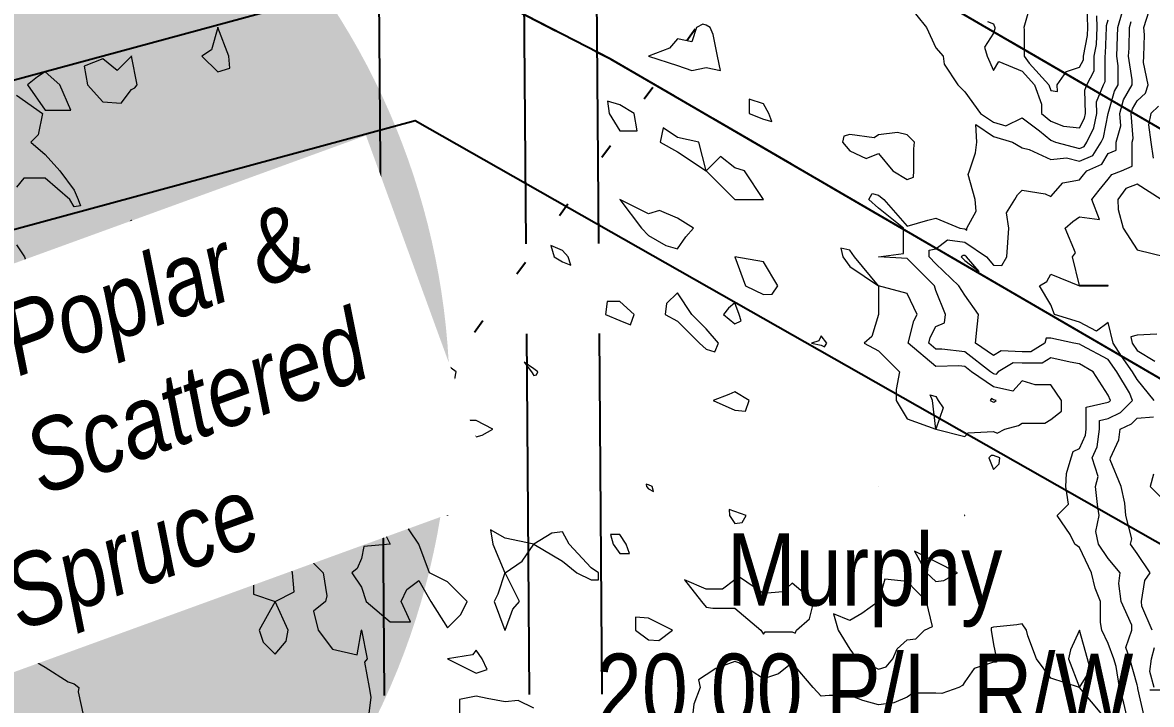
# Model space of a CAD drawing. Extents: x 532589 to 538856, y 6045658 to 6049082.
# Drawn here: x 534126.9 to 534283.3, y 6047185 to 6047279.6 of the extents above; entities that cross this region are included whole.
import ezdxf

# ---------------------------------------------------------------- set-up
doc = ezdxf.new("R2010")
doc.units = 0
doc.header["$LTSCALE"] = 5
doc.header["$PDSIZE"] = 0.5
for name, pattern in [('foc-ACCESSROAD', [3.75, 2.5, -1.25]), ('foc-TOPO', [1, 0.2, -0.8]), ('foc-UNSURVEYED', [12.5, 10, -2.5])]:
    doc.linetypes.add(name, pattern=pattern)
doc.layers.get('Defpoints').update_dxf_attribs({"color": 9})
for name, color, linetype in [('C-RW', 13, 'Continuous'), ('F-AR', 190, 'foc-ACCESSROAD'), ('F-RW', 190, 'Continuous'), ('L-USEC', 7, 'foc-UNSURVEYED'), ('P-BUFFER-H 30m', 51, 'Continuous'), ('T-BUSH-T', 110, 'Continuous'), ('T-VEGETATION CHANGE', 104, 'foc-TOPO')]:
    doc.layers.add(name, color=color, linetype=linetype)
doc.layers.add('C-RW-T', color=13, linetype='Continuous', lineweight=9)
doc.layers.add('C-TOPO-MAJR', color=7, linetype='Continuous', lineweight=15, true_color=0xd3aa5f)
doc.layers.add('C-TOPO-MINR', color=7, linetype='Continuous', lineweight=13, true_color=0xe9d5af)
doc.styles.add('80CG', font='ARIALN.TTF', dxfattribs={"height": 10})
doc.styles.add('80LS', font='ARIALNI.TTF', dxfattribs={"height": 10})
doc.dimstyles.new('Compass 5 000', dxfattribs={"dimscale": 5, "dimtxt": 9, "dimasz": 2, "dimexe": 0.2, "dimexo": 0.0625, "dimgap": 0.5, "dimtad": 0, "dimtih": 1, "dimtoh": 1, "dimzin": 0, "dimdsep": 46, "dimtxsty": '80CG', "dimcen": 0.1, "dimse1": 1, "dimse2": 1, "dimclrd": 256, "dimclrt": 256, "dimaunit": 1, "dimadec": 4, "dimazin": 0, "dimtfac": 0.06, "dimtofl": 0, "dimtmove": 0, "dimatfit": 1, "dimfxl": 0.2, "dimtolj": 1, "dimtzin": 0, "dimlwd": -1, "dimarcsym": 0})

# ---------------------------------------------------------------- blocks, each defined once
blk = doc.blocks.new('*D550')
at = {"layer": 'C-RW-T', "transparency": 16777216}
for p, q in [((534339.9, 6047267.4), (534344.93, 6047276.05)), ((534319.78, 6047232.82), (534293.12, 6047186.99)), ((534293.12, 6047186.99), (534283.12, 6047186.99))]:
    blk.add_line(p, q, dxfattribs=at)
for points in [[(534338.46, 6047268.24), (534341.34, 6047266.57), (534334.87, 6047258.76)], [(534318.34, 6047233.66), (534321.22, 6047231.99), (534324.81, 6047241.47)]]:
    blk.add_solid(points, dxfattribs=at)
at = {"layer": 'Defpoints', "color": 0, "transparency": 16777216}
for p in [(534309.05, 6047273.78), (534298.99, 6047256.49), (534324.81, 6047241.47)]:
    blk.add_point(p, dxfattribs=at)
at = {"layer": 'C-RW-T', "transparency": 16777216, "insert": (534243.58, 6047186.99), "char_height": 10, "attachment_point": 5, "style": '80CG'}
blk.add_mtext('\\A1;Murphy\\P20.00 P/L R/W\\PPLA 210458', dxfattribs=at)

msp = doc.modelspace()

# ---------------------------------------------------------------- hatches: boundary and pattern name
at = {"layer": 'P-BUFFER-H 30m'}
h = msp.add_hatch(color=256, dxfattribs=at)
h.dxf.hatch_style = 1
edge = h.paths.add_edge_path()
edge.add_line((533962.39, 6047413.291), (534135.818, 6047313.884))
edge.add_arc((534086.114, 6047227.17), 99.949, -29.1674, 60.17902, ccw=False)
edge.add_line((534173.389, 6047178.458), (534124.675, 6047091.178))
edge.add_arc((534037.4, 6047139.889), 99.949, 240.19293, 330.8326, ccw=False)
edge.add_line((533987.717, 6047053.163), (533814.265, 6047152.528))
edge.add_arc((533863.948, 6047239.254), 99.949, 150.83228, 240.19293, ccw=False)
edge.add_line((533776.673, 6047287.966), (533825.411, 6047375.289))
edge.add_arc((533912.686, 6047326.577), 99.949, 60.17902, 150.83228, ccw=False)

# ---------------------------------------------------------------- linework, layer by layer
at = {"layer": 'C-RW'}
msp.add_lwpolyline([(534361.025, 6047220.519), (534358.589, 6047221.816), (534222.883, 6047300.77), (534206.265, 6047309.362), (534175.987, 6047325.015), (534143.876, 6047341.616), (534136.503, 6047345.427), (534096.277, 6047369.613)], dxfattribs=at)
at = {"layer": 'C-TOPO-MAJR', "color": 9, "true_color": 0xbfbfbf, "flags": 128}
for points, elevation in [([(534260.628, 6047279.735), (534261.425, 6047279.435), (534261.625, 6047278.937), (534261.625, 6047278.738), (534261.425, 6047278.14), (534260.201, 6047276.18), (534260.541, 6047274.956), (534261.425, 6047272.965), (534262.184, 6047274.197), (534265.407, 6047272.854), (534267.099, 6047270.974), (534268.114, 6047268.267), (534268.114, 6047266.992), (534269.389, 6047265.93), (534271.159, 6047265.222), (534273.37, 6047265.001), (534274.034, 6047266.329), (534274.167, 6047266.992), (534274.102, 6047270.242), (534274.394, 6047270.974), (534275.399, 6047272.927), (534275.399, 6047274.956), (534275.734, 6047276.573), (534275.811, 6047278.937), (534275.759, 6047280.53)], 860), ([(534284.32, 6047267.988), (534283.23, 6047266.992), (534282.926, 6047265.4), (534283.256, 6047263.011), (534283.564, 6047260.781)], 859), ([(534284.686, 6047255.047), (534281.334, 6047257.171), (534279.78, 6047256.601), (534278.68, 6047255.047), (534278.737, 6047253.662), (534279.407, 6047251.066), (534281.334, 6047248.079), (534285.315, 6047247.084)], 859), ([(534284.058, 6047236.396), (534281.334, 6047236.245), (534280.468, 6047236.004), (534280.67, 6047235.139), (534281.334, 6047234.091), (534283.821, 6047232.652)], 859), ([(534261.591, 6047227.01), (534261.824, 6047227.176), (534261.425, 6047227.266), (534261.141, 6047227.46), (534260.983, 6047227.176), (534261.425, 6047226.966), (534261.591, 6047227.01)], 860), ([(534283.609, 6047216.937), (534283.143, 6047215.231), (534285.315, 6047213.059)], 859)]:
    msp.add_lwpolyline(points, dxfattribs=dict(at, elevation=elevation))
at = {"layer": 'C-TOPO-MINR', "color": 254, "true_color": 0xd9d9d9, "flags": 128}
for points, elevation in [([(534249.48, 6047282.255), (534252.135, 6047278.937), (534253.462, 6047276.092), (534254.457, 6047274.956), (534254.599, 6047273.819), (534256.496, 6047270.974), (534257.444, 6047269.979), (534259.656, 6047266.992), (534261.425, 6047265.798), (534263.132, 6047265.286), (534265.407, 6047266.363), (534267.798, 6047264.601), (534269.389, 6047263.276), (534270.051, 6047263.011), (534273.37, 6047262.126), (534273.983, 6047262.398), (534274.366, 6047263.011), (534275.361, 6047265.001), (534275.759, 6047266.992), (534275.727, 6047268.617), (534276.669, 6047270.974), (534276.901, 6047271.425), (534276.901, 6047274.956), (534276.979, 6047275.329), (534277.095, 6047278.937), (534277.087, 6047279.203), (534277.352, 6047279.999)], 859.8), ([(534279.912, 6047183.377), (534279.524, 6047185.187), (534278.893, 6047187.359), (534278.424, 6047190.269), (534278.126, 6047191.341), (534277.352, 6047193.484), (534276.433, 6047195.322), (534276.266, 6047196.408), (534276.266, 6047199.304), (534275.514, 6047201.142), (534275.01, 6047203.286), (534273.37, 6047206.771), (534272.709, 6047207.267), (534272.045, 6047208.592), (534270.274, 6047211.249), (534271.823, 6047212.797), (534271.475, 6047215.231), (534271.56, 6047217.041), (534272.199, 6047219.212), (534272.465, 6047220.117), (534273.37, 6047220.54), (534274.183, 6047222.381), (534274.296, 6047223.194), (534274.296, 6047226.25), (534277.352, 6047226.948), (534277.505, 6047227.023), (534277.658, 6047227.176), (534277.352, 6047227.899), (534275.244, 6047231.157), (534273.37, 6047232.256), (534272.043, 6047232.484), (534269.389, 6047233.084), (534268.194, 6047232.352), (534265.407, 6047232.352), (534264.163, 6047232.402), (534262.089, 6047231.157), (534261.777, 6047230.806), (534261.425, 6047230.886), (534261.027, 6047231.157), (534257.444, 6047233.914), (534254.282, 6047234.319), (534253.462, 6047234.295), (534252.467, 6047235.139), (534252.666, 6047235.935), (534253.462, 6047237.461), (534254.633, 6047237.949), (534254.79, 6047239.121), (534253.462, 6047242.44), (534253.241, 6047243.102), (534249.48, 6047246.863), (534245.499, 6047247.083), (534245.499, 6047247.083), (534245.498, 6047247.084), (534245.497, 6047247.085), (534245.499, 6047247.085), (534248.984, 6047247.581), (534248.984, 6047251.066), (534245.499, 6047253.853), (534244.171, 6047255.047), (534244.646, 6047255.9), (534245.499, 6047255.644), (534246.245, 6047255.047), (534249.48, 6047251.349), (534252.356, 6047252.172), (534253.462, 6047252.488), (534256.781, 6047251.066), (534257.444, 6047250.973), (534257.728, 6047250.782), (534257.75, 6047251.066), (534259.036, 6047253.455), (534258.892, 6047255.047), (534257.941, 6047258.531), (534258.107, 6047259.029), (534258.936, 6047261.518), (534259.15, 6047263.011), (534258.976, 6047265.46), (534261.425, 6047263.807), (534264.079, 6047263.011), (534265.407, 6047262.214), (534266.403, 6047262.015), (534269.389, 6047260.622), (534271.561, 6047260.839), (534273.37, 6047260.356), (534275.208, 6047261.173), (534276.357, 6047263.011), (534276.688, 6047263.674), (534277.352, 6047266.992), (534277.352, 6047266.992), (534277.352, 6047266.993), (534278.223, 6047270.103), (534278.712, 6047270.974), (534278.712, 6047273.596), (534278.513, 6047274.956), (534278.626, 6047277.663), (534278.652, 6047278.937), (534279.281, 6047280.99)], 859.6), ([(534266.493, 6047281.833), (534265.641, 6047278.937), (534265.691, 6047278.653), (534265.691, 6047274.956), (534266.403, 6047273.96), (534269.09, 6047270.974), (534269.389, 6047270.178), (534270.307, 6047270.056), (534270.242, 6047270.974), (534271.546, 6047272.798), (534273.37, 6047273.407), (534273.896, 6047274.43), (534273.896, 6047274.956), (534274.49, 6047277.817), (534274.526, 6047278.937), (534274.432, 6047281.857)], 860.2), ([(534283.693, 6047227.176), (534281.334, 6047230.071), (534280.688, 6047231.157), (534279.162, 6047233.329), (534278.016, 6047235.139), (534277.352, 6047237.983), (534275.693, 6047236.798), (534273.37, 6047238.049), (534269.887, 6047239.121), (534269.389, 6047240.449), (534267.795, 6047243.102), (534268.82, 6047243.671), (534269.389, 6047244.696), (534273.368, 6047243.102), (534273.37, 6047243.102), (534273.373, 6047243.1), (534277.352, 6047243.1), (534277.353, 6047243.102), (534277.353, 6047243.102), (534277.352, 6047243.103), (534277.347, 6047243.107), (534273.37, 6047243.107), (534272.375, 6047247.084), (534272.802, 6047247.653), (534271.38, 6047251.066), (534272.415, 6047252.021), (534273.37, 6047252.658), (534276.126, 6047252.291), (534275.077, 6047255.047), (534276.061, 6047256.338), (534277.352, 6047257.858), (534277.838, 6047258.543), (534279.162, 6047259.029), (534280.67, 6047259.692), (534280.67, 6047263.011), (534280.814, 6047263.53), (534280.537, 6047266.992), (534280.711, 6047267.615), (534281.334, 6047268.724), (534282.51, 6047269.797), (534282.856, 6047270.974), (534282.219, 6047274.071), (534282.253, 6047274.956), (534282.366, 6047277.905), (534282.263, 6047278.937), (534283.026, 6047281.227)], 859.2), ([(534222.176, 6047278.937), (534221.609, 6047279.221), (534221.167, 6047279.379), (534220.284, 6047278.937), (534219.619, 6047276.946), (534217.627, 6047277.345), (534216.541, 6047276.041), (534213.645, 6047274.957), (534213.644, 6047274.957), (534213.644, 6047274.956), (534213.645, 6047274.955), (534213.647, 6047274.954), (534217.627, 6047273.628), (534219.618, 6047272.965), (534221.609, 6047273.364), (534223.599, 6047272.965), (534223.2, 6047274.956), (534222.602, 6047277.944), (534222.176, 6047278.937)], 859.6), ([(534282.305, 6047183.377), (534281.458, 6047187.235), (534281.447, 6047187.359), (534281.334, 6047187.756), (534280.338, 6047191.341), (534279.775, 6047192.899), (534280.631, 6047195.322), (534280.631, 6047196.025), (534279.15, 6047199.304), (534278.827, 6047201.811), (534279.011, 6047203.286), (534277.352, 6047205.276), (534275.979, 6047207.267), (534275.621, 6047208.998), (534276.095, 6047211.249), (534275.859, 6047212.742), (534275.583, 6047215.231), (534275.967, 6047216.616), (534275.127, 6047219.212), (534275.808, 6047220.756), (534276.148, 6047223.194), (534276.148, 6047224.398), (534277.352, 6047224.673), (534279.036, 6047225.491), (534280.721, 6047227.176), (534280.272, 6047228.238), (534278.536, 6047231.157), (534277.352, 6047232.842), (534273.702, 6047234.808), (534273.37, 6047235.002), (534272.575, 6047235.139), (534269.389, 6047235.831), (534268.725, 6047235.803), (534268.55, 6047235.139), (534266.602, 6047233.944), (534265.407, 6047233.944), (534262.504, 6047234.061), (534261.425, 6047233.414), (534258.96, 6047235.139), (534259.175, 6047237.389), (534259.34, 6047239.121), (534257.444, 6047241.775), (534256.614, 6047243.102), (534253.462, 6047246.129), (534252.507, 6047247.084), (534252.507, 6047248.039), (534253.462, 6047248.221), (534255.076, 6047249.452), (534257.444, 6047249.121), (534260.465, 6047247.084), (534261.425, 6047245.97), (534262.586, 6047245.923), (534263.283, 6047247.084), (534263.416, 6047249.075), (534263.549, 6047251.066), (534263.264, 6047253.209), (534264.412, 6047255.047), (534264.744, 6047255.711), (534265.407, 6047256.374), (534268.593, 6047255.843), (534269.389, 6047255.489), (534271.065, 6047257.353), (534273.37, 6047257.785), (534273.909, 6047258.491), (534274.366, 6047259.029), (534276.433, 6047259.948), (534277.352, 6047261.418), (534278.458, 6047261.905), (534278.458, 6047263.011), (534279.083, 6047265.261), (534278.945, 6047266.992), (534279.467, 6047268.859), (534280.654, 6047270.974), (534280.654, 6047271.654), (534280.172, 6047274.956), (534280.219, 6047276.07), (534280.277, 6047278.937), (534280.525, 6047279.746)], 859.4), ([(534153.922, 6047278.936), (534153.925, 6047278.937), (534153.92, 6047278.939), (534153.919, 6047278.939), (534153.92, 6047278.937), (534153.055, 6047275.821), (534151.709, 6047274.956), (534153.92, 6047272.744), (534155.58, 6047273.296), (534155.452, 6047274.956), (534153.922, 6047278.936)], 859.6), ([(534141.978, 6047274.953), (534141.98, 6047274.956), (534141.975, 6047274.965), (534141.975, 6047274.956), (534141.966, 6047274.956), (534139.986, 6047272.964), (534137.994, 6047274.558), (534135.435, 6047273.533), (534135.886, 6047270.974), (534137.994, 6047268.585), (534140.553, 6047268.415), (534141.975, 6047270.312), (534142.417, 6047270.533), (534142.77, 6047270.974), (534141.978, 6047274.953)], 859.6), ([(534132.021, 6047270.974), (534130.03, 6047272.743), (534128.932, 6047272.072), (534127.581, 6047270.974), (534130.03, 6047267.434), (534133.57, 6047267.434), (534132.021, 6047270.974)], 859.6), ([(534126.049, 6047269.551), (534129.633, 6047266.992), (534129.035, 6047264.006), (534128.039, 6047263.011), (534130.03, 6047261.304), (534132.021, 6047259.029), (534134.012, 6047256.373), (534134.581, 6047255.047), (534134.897, 6047254.163), (534134.012, 6047254.052), (534133.444, 6047255.047), (534130.03, 6047258.033), (534127.044, 6047258.033), (534126.049, 6047256.754)], 859.6), ([(534209.664, 6047268.187), (534207.957, 6047268.699), (534208.17, 6047266.992), (534209.664, 6047264.601), (534212.055, 6047264.601), (534211.656, 6047266.992), (534209.664, 6047268.187)], 859.8), ([(534230.295, 6047266.992), (534229.572, 6047268.318), (534227.582, 6047268.982), (534227.582, 6047266.992), (534229.572, 6047266.196), (534230.709, 6047265.856), (534230.295, 6047266.992)], 859.6), ([(534220.612, 6047263.011), (534217.627, 6047263.64), (534215.635, 6047265.003), (534215.236, 6047263.011), (534217.627, 6047261.683), (534221.607, 6047259.031), (534220.612, 6047263.011)], 859.8), ([(534250.4, 6047262.091), (534250.476, 6047263.011), (534249.48, 6047264.007), (534248.153, 6047264.338), (534245.499, 6047264.006), (534244.886, 6047263.623), (534241.517, 6047264.073), (534240.678, 6047263.849), (534240.521, 6047263.011), (534241.517, 6047261.785), (534243.794, 6047260.734), (534245.499, 6047261.417), (534247.488, 6047259.029), (534249.48, 6047257.834), (534250.334, 6047258.175), (534250.4, 6047259.029), (534250.4, 6047262.091)], 859.8), ([(534226.919, 6047259.029), (534225.59, 6047259.427), (534223.602, 6047261.017), (534221.614, 6047259.029), (534225.59, 6047255.052), (534229.567, 6047255.052), (534226.919, 6047259.029)], 859.8), ([(534217.627, 6047252.487), (534215.138, 6047253.554), (534213.645, 6047253.058), (534209.665, 6047255.046), (534212.649, 6047251.066), (534213.645, 6047250.07), (534216.036, 6047248.675), (534217.627, 6047248.221), (534218.798, 6047249.895), (534219.839, 6047251.066), (534217.627, 6047252.487)], 859.8), ([(534142.86, 6047251.066), (534141.975, 6047252.202), (534141.407, 6047251.634), (534141.091, 6047251.066), (534141.975, 6047250.27), (534142.971, 6047250.07), (534142.86, 6047251.066)], 859.6), ([(534126.049, 6047248.79), (534127.135, 6047247.084), (534127.755, 6047245.378), (534127.755, 6047243.102), (534127.541, 6047241.61), (534128.22, 6047239.121), (534130.03, 6047235.801), (534130.598, 6047235.139), (534130.692, 6047234.477), (534130.03, 6047234.642), (534126.05, 6047235.138)], 859.6), ([(534202.497, 6047247.084), (534201.7, 6047247.969), (534200.107, 6047248.678), (534200.563, 6047247.084), (534201.7, 6047246.42), (534202.838, 6047245.946), (534202.497, 6047247.084)], 859.8), ([(534242.181, 6047247.084), (534241.517, 6047248.021), (534240.291, 6047248.31), (534240.58, 6047247.084), (534241.517, 6047245.756), (534245.498, 6047243.103), (534242.181, 6047247.084)], 859.8), ([(534230.743, 6047241.932), (534231.562, 6047243.102), (534229.572, 6047246.419), (534225.591, 6047247.083), (534227.083, 6047243.102), (534229.572, 6047241.858), (534230.743, 6047241.932)], 859.8), ([(534257.718, 6047247.084), (534257.444, 6047247.269), (534257.228, 6047247.299), (534256.946, 6047247.084), (534257.444, 6047246.615), (534259.436, 6047245.091), (534257.718, 6047247.084)], 859.2), ([(534270.882, 6047225.683), (534270.882, 6047227.176), (534269.389, 6047229.347), (534267.217, 6047229.347), (534265.407, 6047229.913), (534264.119, 6047228.464), (534261.425, 6047229.076), (534258.373, 6047231.157), (534257.444, 6047231.872), (534256.624, 6047231.977), (534253.462, 6047231.881), (534249.623, 6047235.139), (534250.391, 6047238.21), (534250.866, 6047239.121), (534249.48, 6047242.017), (534245.499, 6047243.102), (534245.499, 6047239.121), (534245.504, 6047239.116), (534245.499, 6047239.119), (534244.561, 6047236.076), (534243.507, 6047235.139), (534245.499, 6047234.077), (534248.418, 6047231.157), (534247.932, 6047228.724), (534247.932, 6047227.176), (534249.48, 6047224.642), (534253.461, 6047223.195), (534252.963, 6047227.176), (534252.665, 6047227.973), (534253.462, 6047227.746), (534253.769, 6047227.176), (534254.459, 6047226.179), (534253.464, 6047223.194), (534257.444, 6047222.198), (534257.922, 6047222.716), (534261.425, 6047222.862), (534261.956, 6047222.663), (534263.019, 6047223.194), (534264.91, 6047223.691), (534265.407, 6047224.047), (534268.536, 6047224.047), (534269.389, 6047224.521), (534270.882, 6047225.683)], 859.8), ([(534222.803, 6047233.944), (534223.316, 6047235.139), (534221.609, 6047237.131), (534219.619, 6047239.121), (534217.627, 6047242.106), (534216.133, 6047240.614), (534215.92, 6047239.121), (534217.627, 6047238.201), (534220.689, 6047235.139), (534221.609, 6047234.285), (534222.803, 6047233.944)], 859.8), ([(534162.68, 6047238.324), (534163.212, 6047239.121), (534161.884, 6047240.116), (534161.087, 6047239.121), (534160.556, 6047237.793), (534161.884, 6047237.793), (534162.68, 6047238.324)], 859.8), ([(534209.664, 6047240.891), (534207.893, 6047240.891), (534207.672, 6047239.121), (534209.664, 6047238.282), (534211.112, 6047237.672), (534211.655, 6047239.121), (534209.664, 6047240.891)], 859.8), ([(534226.203, 6047239.121), (534225.59, 6047240.714), (534224.706, 6047240.005), (534223.997, 6047239.121), (534225.59, 6047237.793), (534226.475, 6047238.236), (534226.203, 6047239.121)], 859.8), ([(534238.033, 6047234.641), (534238.332, 6047235.139), (534237.535, 6047236.135), (534237.229, 6047235.445), (534236.207, 6047235.139), (534237.535, 6047234.855), (534238.033, 6047234.641)], 859.8), ([(534186.77, 6047230.161), (534186.969, 6047231.157), (534185.774, 6047232.011), (534184.446, 6047232.485), (534181.792, 6047232.485), (534180.873, 6047232.077), (534178.807, 6047231.157), (534181.792, 6047230.238), (534182.788, 6047230.161), (534185.774, 6047230.161), (534186.77, 6047230.161)], 859.8), ([(534198.117, 6047230.759), (534198.287, 6047231.157), (534197.719, 6047231.555), (534196.39, 6047232.486), (534197.387, 6047231.157), (534197.719, 6047230.66), (534198.117, 6047230.759)], 859.8), ([(534146.526, 6047230.589), (534147.285, 6047231.157), (534145.957, 6047231.378), (534145.708, 6047231.406), (534145.625, 6047231.157), (534145.957, 6047230.795), (534146.526, 6047230.589)], 859.8), ([(534126.049, 6047223.857), (534129.112, 6047224.113), (534129.367, 6047227.176), (534128.439, 6047228.767), (534130.03, 6047228.06), (534134.011, 6047227.177), (534134.012, 6047227.178), (534134.013, 6047227.176), (534134.022, 6047227.166), (534134.012, 6047227.175), (534130.599, 6047226.607), (534130.827, 6047223.194), (534134.012, 6047220.009), (534136.999, 6047219.212), (534137.994, 6047218.715), (534138.355, 6047218.851), (534141.975, 6047218.293), (534143.17, 6047218.017), (534145.957, 6047217.221), (534148.744, 6047215.231), (534149.939, 6047212.242), (534150.932, 6047211.249), (534153.92, 6047209.922), (534155.912, 6047209.258), (534157.902, 6047210.254), (534159.894, 6047211.249), (534161.884, 6047211.533), (534163.209, 6047211.249), (534163.209, 6047209.924), (534161.884, 6047210.256), (534159.893, 6047207.267), (534159.494, 6047204.877), (534158.897, 6047203.286), (534158.897, 6047200.299), (534161.884, 6047199.306), (534164.538, 6047200.631), (534164.272, 6047203.286), (534163.59, 6047205.561), (534165.865, 6047205.94), (534168.52, 6047203.286), (534169.052, 6047200.099), (534168.853, 6047199.304), (534167.193, 6047197.977), (534167.857, 6047195.322), (534169.847, 6047192.668), (534173.261, 6047191.908), (534173.827, 6047195.322), (534173.819, 6047195.332), (534173.829, 6047195.332), (534173.834, 6047195.322), (534173.831, 6047195.32), (534174.623, 6047191.341), (534174.27, 6047190.899), (534174.915, 6047187.359), (534175.156, 6047186.032), (534174.824, 6047183.377)], 859.6), ([(534227.084, 6047225.682), (534227.582, 6047227.176), (534225.59, 6047228.37), (534224.737, 6047228.029), (534222.605, 6047227.176), (534225.59, 6047225.848), (534227.084, 6047225.682)], 859.8), ([(534190.594, 6047222.355), (534192.032, 6047223.194), (534189.755, 6047224.42), (534188.53, 6047224.42), (534188.693, 6047223.194), (534189.755, 6047222.132), (534190.594, 6047222.355)], 859.8), ([(534283.449, 6047195.322), (534281.997, 6047198.641), (534281.962, 6047199.304), (534282.42, 6047202.2), (534283.172, 6047203.286), (534281.334, 6047205.94), (534280.414, 6047207.267), (534280.631, 6047207.97), (534279.776, 6047211.249), (534279.627, 6047212.955), (534279.122, 6047215.231), (534277.601, 6047218.963), (534277.659, 6047219.212), (534278.819, 6047221.727), (534278.992, 6047223.194), (534280.568, 6047223.96), (534281.334, 6047224.726), (534283.609, 6047224.9)], 859.2), ([(534262.221, 6047218.416), (534262.31, 6047219.212), (534261.425, 6047219.544), (534261.107, 6047219.531), (534260.813, 6047219.212), (534261.425, 6047217.621), (534262.221, 6047218.416)], 859.6), ([(534214.142, 6047215.231), (534213.645, 6047215.464), (534213.284, 6047215.592), (534213.34, 6047215.231), (534213.645, 6047214.947), (534214.307, 6047214.569), (534214.142, 6047215.231)], 859.6), ([(534245.5, 6047215.23), (534245.5, 6047215.231), (534245.499, 6047215.234), (534245.498, 6047215.232), (534245.498, 6047215.231), (534245.499, 6047215.23), (534245.5, 6047215.23)], 859.6), ([(534187.599, 6047197.479), (534188.511, 6047199.304), (534185.774, 6047202.041), (534183.285, 6047203.286), (534181.794, 6047207.265), (534181.795, 6047207.267), (534181.792, 6047207.268), (534179.138, 6047211.249), (534177.81, 6047212.908), (534175.599, 6047213.461), (534175.82, 6047211.249), (534177.808, 6047207.269), (534177.801, 6047207.267), (534174.16, 6047206.936), (534173.829, 6047205.275), (534173.261, 6047203.853), (534172.504, 6047203.286), (534173.829, 6047201.296), (534174.491, 6047199.304), (534177.81, 6047196.46), (534180.655, 6047196.46), (534179.342, 6047199.304), (534180.116, 6047200.98), (534181.792, 6047202.2), (534183.468, 6047199.304), (534185.774, 6047195.654), (534187.599, 6047197.479)], 859.6), ([(534170.509, 6047211.249), (534169.847, 6047212.043), (534168.854, 6047212.242), (534168.522, 6047211.249), (534169.847, 6047210.681), (534171.837, 6047209.259), (534170.509, 6047211.249)], 859.6), ([(534226.586, 6047210.254), (534227.182, 6047211.249), (534225.59, 6047211.78), (534224.795, 6047212.045), (534224.867, 6047211.249), (534225.59, 6047210.112), (534226.586, 6047210.254)], 859.6), ([(534185.776, 6047211.247), (534185.777, 6047211.249), (534185.774, 6047211.251), (534185.772, 6047211.251), (534185.773, 6047211.249), (534185.774, 6047211.246), (534185.776, 6047211.247)], 859.6), ([(534257.444, 6047211.248), (534257.446, 6047211.249), (534257.444, 6047211.25), (534257.443, 6047211.25), (534257.439, 6047211.249), (534257.444, 6047211.239), (534257.444, 6047211.248)], 859.6), ([(534206.677, 6047203.286), (534205.682, 6047203.949), (534202.619, 6047207.267), (534201.7, 6047208.973), (534200.208, 6047208.76), (534197.719, 6047207.269), (534197.718, 6047207.268), (534193.737, 6047208.064), (534191.747, 6047209.258), (534192.031, 6047207.267), (534193.735, 6047203.288), (534193.736, 6047203.286), (534192.742, 6047200.299), (534192.245, 6047199.304), (534193.735, 6047195.324), (534193.736, 6047195.322), (534193.737, 6047195.321), (534193.738, 6047195.321), (534193.738, 6047195.322), (534194.823, 6047198.218), (534195.728, 6047199.304), (534193.74, 6047203.282), (534193.742, 6047203.286), (534196.126, 6047204.878), (534197.719, 6047207.262), (534197.724, 6047207.262), (534201.7, 6047204.878), (534203.692, 6047203.286), (534205.682, 6047202.291), (534206.677, 6047202.291), (534206.677, 6047203.286)], 859.6), ([(534138.3, 6047206.961), (534138.391, 6047207.267), (534137.994, 6047207.551), (534137.688, 6047207.573), (534137.497, 6047207.267), (534137.994, 6047207.019), (534138.3, 6047206.961)], 859.6), ([(534210.517, 6047207.267), (534209.664, 6047208.595), (534208.336, 6047208.595), (534208.745, 6047207.267), (534209.664, 6047205.94), (534210.991, 6047205.94), (534210.517, 6047207.267)], 859.6), ([(534254.548, 6047202.2), (534256.449, 6047203.286), (534253.462, 6047204.778), (534250.475, 6047206.273), (534252.135, 6047203.286), (534253.462, 6047202.091), (534254.548, 6047202.2)], 859.6), ([(534235.943, 6047196.915), (534236.54, 6047199.304), (534233.554, 6047201.863), (534232.227, 6047200.631), (534229.572, 6047200.418), (534226.088, 6047202.788), (534225.59, 6047202.291), (534223.885, 6047201.01), (534221.609, 6047201.01), (534218.622, 6047202.291), (534220.98, 6047199.304), (534221.609, 6047198.508), (534222.527, 6047198.385), (534225.59, 6047198.385), (534229.211, 6047195.322), (534229.572, 6047194.755), (534229.781, 6047195.113), (534233.554, 6047195.113), (534233.951, 6047194.925), (534234.121, 6047195.322), (534235.943, 6047196.915)], 859.6), ([(534252.135, 6047199.304), (534249.48, 6047202.091), (534246.384, 6047202.4), (534245.499, 6047199.306), (534245.496, 6047199.306), (534245.498, 6047199.304), (534243.193, 6047197.628), (534241.517, 6047196.65), (534239.242, 6047197.597), (534239.924, 6047195.322), (534241.517, 6047192.668), (534242.512, 6047191.341), (534245.499, 6047189.935), (534246.585, 6047190.254), (534247.49, 6047191.341), (534248.076, 6047192.745), (534249.48, 6047193.995), (534250.675, 6047194.128), (534251.869, 6047195.322), (534252.964, 6047195.82), (534252.135, 6047199.304)], 859.6), ([(534126.049, 6047201.961), (534127.376, 6047199.304), (534130.03, 6047197.856), (534131.772, 6047195.322), (534132.021, 6047193.331), (534130.03, 6047192.789), (534127.755, 6047193.616), (534128.04, 6047191.341), (534130.03, 6047190.203), (534133.217, 6047188.154), (534134.012, 6047187.856), (534134.675, 6047187.359), (534134.58, 6047186.791), (534135.339, 6047183.377)], 859.4), ([(534135.074, 6047199.304), (534134.012, 6047200.366), (534132.419, 6047200.897), (534132.021, 6047199.304), (534134.012, 6047198.078), (534135.605, 6047197.711), (534135.074, 6047199.304)], 859.4), ([(534163.416, 6047193.79), (534163.694, 6047195.322), (534161.884, 6047199.302), (534159.671, 6047195.322), (534160.224, 6047193.662), (534161.884, 6047192.002), (534163.416, 6047193.79)], 859.6), ([(534215.068, 6047193.9), (534216.964, 6047195.322), (534213.645, 6047196.982), (534211.835, 6047197.133), (534211.835, 6047195.322), (534213.645, 6047193.995), (534215.068, 6047193.9)], 859.6), ([(534276.689, 6047183.377), (534273.37, 6047187.358), (534273.369, 6047187.359), (534269.389, 6047188.686), (534267.398, 6047191.341), (534266.203, 6047194.526), (534266.02, 6047195.322), (534265.407, 6047196.207), (534264.683, 6047196.047), (534261.425, 6047195.72), (534261.119, 6047195.628), (534261.094, 6047195.322), (534261.425, 6047193.334), (534261.869, 6047191.341), (534261.869, 6047190.897), (534261.425, 6047190.897), (534258.771, 6047190.014), (534257.444, 6047188.155), (534257.159, 6047187.643), (534256.647, 6047187.359), (534254.3, 6047186.521), (534253.462, 6047186.563), (534250.276, 6047186.563), (534249.48, 6047186.032), (534247.606, 6047185.251), (534245.499, 6047184.97), (534243.327, 6047185.549), (534241.517, 6047186.253), (534238.641, 6047186.253), (534237.535, 6047186.188), (534236.429, 6047187.359), (534233.554, 6047190.81), (534231.637, 6047189.276), (534229.572, 6047188.553), (534226.16, 6047190.771), (534225.59, 6047190.978), (534222.936, 6047190.014), (534221.609, 6047189.129), (534220.546, 6047188.421), (534220.77, 6047187.359), (534219.924, 6047185.062), (534219.705, 6047183.377)], 859.8), ([(534274.476, 6047191.341), (534273.37, 6047195.321), (534272.127, 6047192.584), (534271.84, 6047191.341), (534273.37, 6047187.36), (534274.901, 6047189.81), (534274.476, 6047191.341)], 859.8), ([(534190.552, 6047191.341), (534189.755, 6047192.535), (534189.212, 6047191.884), (534185.775, 6047191.341), (534189.755, 6047189.349), (534191.249, 6047189.847), (534190.552, 6047191.341)], 859.8), ([(534283.723, 6047187.359), (534283.086, 6047189.589), (534283.325, 6047191.341), (534283.751, 6047192.905)], 859.2), ([(534197.719, 6047184.515), (534195.547, 6047185.549), (534193.737, 6047185.368), (534191.248, 6047185.866), (534189.755, 6047186.165), (534187.433, 6047185.7), (534187.433, 6047183.377)], 859.8)]:
    msp.add_lwpolyline(points, dxfattribs=dict(at, elevation=elevation))
at = {"layer": 'F-AR', "flags": 128}
for points in [[(533595.053, 6047654.039), (533662.094, 6047616.301), (533701.809, 6047592.363), (533779.909, 6047550.162), (533843.543, 6047515.792), (533924.026, 6047464.198), (533972.611, 6047442.691), (534014.857, 6047415.44), (534016.512, 6047414.373), (534027.223, 6047406.964), (534054.939, 6047387.792), (534096.279, 6047369.612), (534136.503, 6047345.427), (534175.987, 6047325.015), (534206.265, 6047309.362), (534222.883, 6047300.77), (534358.589, 6047221.816), (534361.025, 6047220.519)], [(534346.929, 6047194.048), (534343.994, 6047195.61), (534208.446, 6047274.471), (534206.521, 6047275.466), (534176.243, 6047291.119), (534121.874, 6047319.227), (534082.46, 6047342.926), (534040.237, 6047361.493), (533999.849, 6047389.433), (533958.326, 6047416.215), (533909.78, 6047437.705), (533828.302, 6047489.938), (533717.611, 6047549.73), (533686.605, 6047566.488), (533642.784, 6047594.4), (533581.006, 6047628.85)]]:
    msp.add_lwpolyline(points, dxfattribs=at)
at = {"layer": 'F-RW', "flags": 128}
msp.add_lwpolyline([(534346.931, 6047194.052), (534343.772, 6047195.734), (534208.293, 6047274.555), (534183.575, 6047287.333), (534073.516, 6047257.474), (533986.625, 6047307.28), (533983.014, 6047376.511), (534048.992, 6047478.801), (534032.202, 6047489.631), (533962.725, 6047381.916), (533967.24, 6047295.362), (534070.761, 6047236.025), (534181.304, 6047266.016), (534337.85, 6047176.997)], dxfattribs=at)
at = {"layer": 'L-USEC'}
for p, q in [((534180.339, 6046748.767), (534174.266, 6047552.918)), ((534200.445, 6046748.919), (534194.372, 6047553.07)), ((534210.497, 6046748.977), (534204.423, 6047553.128))]:
    msp.add_line(p, q, dxfattribs=at)
at = {"layer": 'T-VEGETATION CHANGE', "ltscale": 2, "flags": 128}
msp.add_lwpolyline([(534278.961, 6047359.519), (534164.33, 6047202.051)], dxfattribs=at)

# ---------------------------------------------------------------- dimensions: what is measured, and where the dimension line sits
at = {"layer": 'C-RW-T', "color": 3}
dim = msp.add_linear_dim(base=(534324.812, 6047241.468), p1=(534309.053, 6047273.783), p2=(534298.992, 6047256.49), angle=239.80924, text='Murphy\\P20.00 P/L R/W\\PPLA 210458', dimstyle='Compass 5 000', dxfattribs=at)
dim.commit()
dim.dimension.update_dxf_attribs({"geometry": '*D550', "text_midpoint": (534243.579, 6047186.994), "dimtype": 161})

# ---------------------------------------------------------------- next in the draw order: texts
at = {"layer": 'T-BUSH-T', "insert": (534128.833, 6047242.017), "char_height": 9.98454, "width": 90.79142, "attachment_point": 2, "rotation": 20, "style": '80LS', "bg_fill": 2}
msp.add_mtext('40cm Poplar & 20cm Scattered Spruce', dxfattribs=at)

doc.saveas('drawing.dxf')
